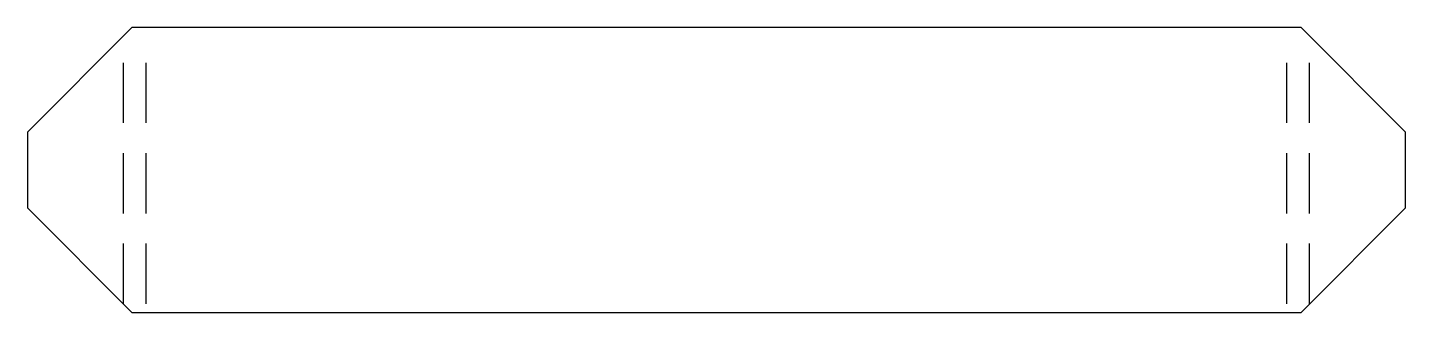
# Model space of a CAD drawing. Extents: x 0 to 290, y 0 to 60.
import ezdxf

# ---------------------------------------------------------------- set-up
doc = ezdxf.new("R2010")
doc.units = 0
doc.header["$MEASUREMENT"] = 0
doc.linetypes.add('DASHED', pattern=[19.05, 12.7, -6.35])
doc.layers.get('0').update_dxf_attribs({"linetype": 'CONTINUOUS'})

msp = doc.modelspace()

# ---------------------------------------------------------------- linework, layer by layer
for p, q in [((22, 60), (0, 38)), ((268.4, 60), (22, 60)), ((290.4, 38), (268.4, 60)), ((0, 38), (0, 22)), ((290.4, 22), (290.4, 38)), ((0, 22), (22, 0)), ((268.4, 0), (290.4, 22)), ((22, 0), (268.4, 0))]:
    msp.add_line(p, q)
at = {"linetype": 'DASHED'}
for p, q in [((20.2, 1.8), (20.2, 58.2)), ((25, 1.8), (25, 58.2)), ((265.4, 1.8), (265.4, 58.2)), ((270.2, 1.8), (270.2, 58.2))]:
    msp.add_line(p, q, dxfattribs=at)

doc.saveas('drawing.dxf')
